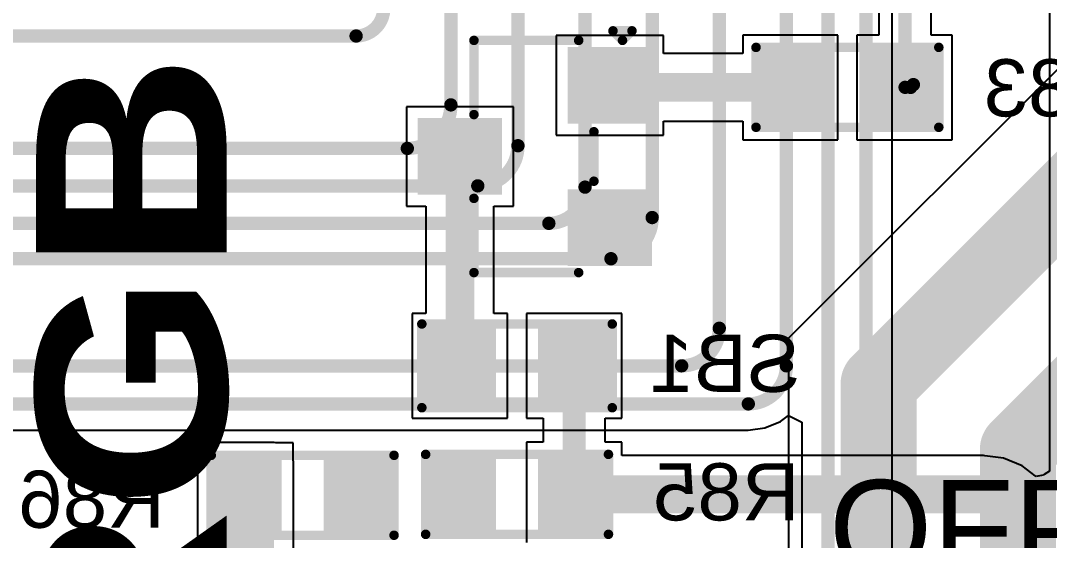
# Model space of a CAD drawing. Header units: inches. Extents: x 0 to 211, y 0 to 201.
# Drawn here: x 0.321 to 0.861, y 2.028 to 2.301 of the extents above; entities that cross this region are included whole.
import ezdxf

# ---------------------------------------------------------------- set-up
doc = ezdxf.new("R2010")
doc.units = ezdxf.units.IN
doc.header["$MEASUREMENT"] = 0
for name, color, linetype in [('Bottom Layer', 5, 'Continuous'), ('Bottom Overlay', 54, 'Continuous'), ('Bottom Paste', 16, 'Continuous'), ('Bottom Solder', 6, 'Continuous'), ('Layer 2', 76, 'Continuous'), ('Top Layer', 1, 'Continuous'), ('Top Overlay', 2, 'Continuous')]:
    doc.layers.add(name, color=color, linetype=linetype)
doc.styles.add('Arial', font='', dxfattribs={"height": 0.2})
doc.styles.add('Arial Black_Bold', font='', dxfattribs={"height": 0.2})
doc.styles.get('Arial').set_extended_font_data('Arial')
doc.styles.get('Arial Black_Bold').set_extended_font_data('Arial Black', bold=True)

# ---------------------------------------------------------------- blocks, each defined once
blk = doc.blocks.new('S______B______B_1')
at = {"layer": 'Bottom Layer'}
for points in [[(-0.015, 0.0175), (-0.015, -0.0175), (-0.045, -0.0175), (-0.045, 0.0175)], [(0.045, 0.0175), (0.045, -0.0175), (0.015, -0.0175), (0.015, 0.0175)]]:
    blk.add_hatch(color=5, dxfattribs=at).paths.add_polyline_path(points)
at = {"layer": 'Bottom Paste'}
for points in [[(-0.015, 0.0175), (-0.015, -0.0175), (-0.045, -0.0175), (-0.045, 0.0175)], [(0.045, 0.0175), (0.045, -0.0175), (0.015, -0.0175), (0.015, 0.0175)]]:
    blk.add_hatch(color=16, dxfattribs=at).paths.add_polyline_path(points)
at = {"layer": 'Bottom Solder'}
for points in [[(-0.011, 0.0215), (-0.011, -0.0215), (-0.049, -0.0215), (-0.049, 0.0215)], [(0.049, 0.0215), (0.049, -0.0215), (0.011, -0.0215), (0.011, 0.0215)]]:
    blk.add_hatch(color=6, dxfattribs=at).paths.add_polyline_path(points)
at = {"layer": 'Bottom Overlay'}
for points in [[(0.05, 0.022, 0.005, 0.005, 0), (-0.05, 0.022, 0.005, 0.005, 0)], [(-0.05, 0.022, 0.005, 0.005, 0), (-0.05, -0.022, 0.005, 0.005, 0)], [(0.05, 0.022, 0.005, 0.005, 0), (0.05, -0.022, 0.005, 0.005, 0)], [(0.05, -0.022, 0.005, 0.005, 0), (-0.05, -0.022, 0.005, 0.005, 0)]]:
    blk.add_lwpolyline(points, format="xyseb", dxfattribs=at)
for points in [[(-0.05125, 0.022, 0.0025, 0.0025, 1), (-0.04875, 0.022, 0.0025, 0.0025, 1)], [(-0.05125, 0.022, 0.0025, 0.0025, 1), (-0.04875, 0.022, 0.0025, 0.0025, 1)], [(0.04875, 0.022, 0.0025, 0.0025, 1), (0.05125, 0.022, 0.0025, 0.0025, 1)], [(0.04875, 0.022, 0.0025, 0.0025, 1), (0.05125, 0.022, 0.0025, 0.0025, 1)], [(-0.05125, -0.022, 0.0025, 0.0025, 1), (-0.04875, -0.022, 0.0025, 0.0025, 1)], [(-0.05125, -0.022, 0.0025, 0.0025, 1), (-0.04875, -0.022, 0.0025, 0.0025, 1)], [(0.04875, -0.022, 0.0025, 0.0025, 1), (0.05125, -0.022, 0.0025, 0.0025, 1)], [(0.04875, -0.022, 0.0025, 0.0025, 1), (0.05125, -0.022, 0.0025, 0.0025, 1)]]:
    blk.add_lwpolyline(points, format="xyseb", close=True, dxfattribs=at)
blk = doc.blocks.new('____23_B_2')
at = {"layer": 'Bottom Layer'}
for points in [[(-0.05354, 0.05748), (-0.02126, 0.05748), (-0.02126, 0.02126), (-0.05354, 0.02126)], [(0.02126, 0.05748), (0.05354, 0.05748), (0.05354, 0.02126), (0.02126, 0.02126)], [(-0.01614, -0.02126), (0.01614, -0.02126), (0.01614, -0.05748), (-0.01614, -0.05748)]]:
    blk.add_hatch(color=5, dxfattribs=at).paths.add_polyline_path(points)
at = {"layer": 'Bottom Paste'}
for points in [[(-0.05354, 0.05748), (-0.02126, 0.05748), (-0.02126, 0.02126), (-0.05354, 0.02126)], [(0.02126, 0.05748), (0.05354, 0.05748), (0.05354, 0.02126), (0.02126, 0.02126)], [(-0.01614, -0.02126), (0.01614, -0.02126), (0.01614, -0.05748), (-0.01614, -0.05748)]]:
    blk.add_hatch(color=16, dxfattribs=at).paths.add_polyline_path(points)
at = {"layer": 'Bottom Solder'}
for points in [[(-0.05754, 0.06148), (-0.01726, 0.06148), (-0.01726, 0.01726), (-0.05754, 0.01726)], [(0.01726, 0.06148), (0.05754, 0.06148), (0.05754, 0.01726), (0.01726, 0.01726)], [(-0.02014, -0.01726), (0.02014, -0.01726), (0.02014, -0.06148), (-0.02014, -0.06148)]]:
    blk.add_hatch(color=6, dxfattribs=at).paths.add_polyline_path(points)
at = {"layer": 'Bottom Overlay'}
for points in [[(-0.061, 0.046, 0.005, 0.005, 0), (-0.066, 0.051, 0.005, 0.005, 0)], [(-0.066, 0.041, 0.005, 0.005, 0), (-0.066, 0.051, 0.005, 0.005, 0)], [(-0.066, 0.041, 0.005, 0.005, 0), (-0.061, 0.046, 0.005, 0.005, 0)], [(0.013, 0.031, 0.005, 0.005, 0), (-0.013, 0.031, 0.005, 0.005, 0)], [(-0.061, -0.032, 0.005, 0.005, 0), (-0.061, 0.023, 0.005, 0.005, 0)], [(0.061, -0.032, 0.005, 0.005, 0), (0.061, 0.023, 0.005, 0.005, 0)], [(-0.022, -0.032, 0.005, 0.005, 0), (-0.061, -0.032, 0.005, 0.005, 0)], [(0.061, -0.032, 0.005, 0.005, 0), (0.022, -0.032, 0.005, 0.005, 0)]]:
    blk.add_lwpolyline(points, format="xyseb", dxfattribs=at)
for points in [[(-0.06725, 0.051, 0.0025, 0.0025, 1), (-0.06475, 0.051, 0.0025, 0.0025, 1)], [(-0.06725, 0.051, 0.0025, 0.0025, 1), (-0.06475, 0.051, 0.0025, 0.0025, 1)], [(-0.06725, 0.041, 0.0025, 0.0025, 1), (-0.06475, 0.041, 0.0025, 0.0025, 1)], [(-0.06725, 0.041, 0.0025, 0.0025, 1), (-0.06475, 0.041, 0.0025, 0.0025, 1)], [(-0.06225, 0.046, 0.0025, 0.0025, 1), (-0.05975, 0.046, 0.0025, 0.0025, 1)], [(-0.06225, 0.046, 0.0025, 0.0025, 1), (-0.05975, 0.046, 0.0025, 0.0025, 1)], [(-0.01425, 0.031, 0.0025, 0.0025, 1), (-0.01175, 0.031, 0.0025, 0.0025, 1)], [(0.01175, 0.031, 0.0025, 0.0025, 1), (0.01425, 0.031, 0.0025, 0.0025, 1)], [(-0.06225, 0.023, 0.0025, 0.0025, 1), (-0.05975, 0.023, 0.0025, 0.0025, 1)], [(0.05975, 0.023, 0.0025, 0.0025, 1), (0.06225, 0.023, 0.0025, 0.0025, 1)], [(-0.06225, -0.032, 0.0025, 0.0025, 1), (-0.05975, -0.032, 0.0025, 0.0025, 1)], [(-0.06225, -0.032, 0.0025, 0.0025, 1), (-0.05975, -0.032, 0.0025, 0.0025, 1)], [(-0.02325, -0.032, 0.0025, 0.0025, 1), (-0.02075, -0.032, 0.0025, 0.0025, 1)], [(0.02075, -0.032, 0.0025, 0.0025, 1), (0.02325, -0.032, 0.0025, 0.0025, 1)], [(0.05975, -0.032, 0.0025, 0.0025, 1), (0.06225, -0.032, 0.0025, 0.0025, 1)], [(0.05975, -0.032, 0.0025, 0.0025, 1), (0.06225, -0.032, 0.0025, 0.0025, 1)]]:
    blk.add_lwpolyline(points, format="xyseb", close=True, dxfattribs=at)
blk = doc.blocks.new('R___0603_B_112')
at = {"layer": 'Bottom Layer'}
for points in [[(-0.045, -0.0175), (-0.045, 0.0175), (-0.015, 0.0175), (-0.015, -0.0175)], [(0.015, -0.0175), (0.015, 0.0175), (0.045, 0.0175), (0.045, -0.0175)]]:
    blk.add_hatch(color=5, dxfattribs=at).paths.add_polyline_path(points)
at = {"layer": 'Bottom Paste'}
for points in [[(-0.045, -0.0175), (-0.045, 0.0175), (-0.015, 0.0175), (-0.015, -0.0175)], [(0.015, -0.0175), (0.015, 0.0175), (0.045, 0.0175), (0.045, -0.0175)]]:
    blk.add_hatch(color=16, dxfattribs=at).paths.add_polyline_path(points)
at = {"layer": 'Bottom Solder'}
for points in [[(-0.049, -0.0215), (-0.049, 0.0215), (-0.011, 0.0215), (-0.011, -0.0215)], [(0.011, -0.0215), (0.011, 0.0215), (0.049, 0.0215), (0.049, -0.0215)]]:
    blk.add_hatch(color=6, dxfattribs=at).paths.add_polyline_path(points)
at = {"layer": 'Bottom Overlay'}
for points in [[(0.048, 0.021, 0.005, 0.005, 0), (-0.048, 0.021, 0.005, 0.005, 0)], [(-0.048, 0.021, 0.005, 0.005, 0), (-0.048, -0.021, 0.005, 0.005, 0)], [(0.048, 0.021, 0.005, 0.005, 0), (0.048, -0.021, 0.005, 0.005, 0)], [(0.048, -0.021, 0.005, 0.005, 0), (-0.048, -0.021, 0.005, 0.005, 0)]]:
    blk.add_lwpolyline(points, format="xyseb", dxfattribs=at)
for points in [[(-0.04925, 0.021, 0.0025, 0.0025, 1), (-0.04675, 0.021, 0.0025, 0.0025, 1)], [(-0.04925, 0.021, 0.0025, 0.0025, 1), (-0.04675, 0.021, 0.0025, 0.0025, 1)], [(0.04675, 0.021, 0.0025, 0.0025, 1), (0.04925, 0.021, 0.0025, 0.0025, 1)], [(0.04675, 0.021, 0.0025, 0.0025, 1), (0.04925, 0.021, 0.0025, 0.0025, 1)], [(-0.04925, -0.021, 0.0025, 0.0025, 1), (-0.04675, -0.021, 0.0025, 0.0025, 1)], [(-0.04925, -0.021, 0.0025, 0.0025, 1), (-0.04675, -0.021, 0.0025, 0.0025, 1)], [(0.04675, -0.021, 0.0025, 0.0025, 1), (0.04925, -0.021, 0.0025, 0.0025, 1)], [(0.04675, -0.021, 0.0025, 0.0025, 1), (0.04925, -0.021, 0.0025, 0.0025, 1)]]:
    blk.add_lwpolyline(points, format="xyseb", close=True, dxfattribs=at)
blk = doc.blocks.new('R___0603_B_113')
at = {"layer": 'Bottom Layer'}
for points in [[(-0.045, -0.0175), (-0.045, 0.0175), (-0.015, 0.0175), (-0.015, -0.0175)], [(0.015, -0.0175), (0.015, 0.0175), (0.045, 0.0175), (0.045, -0.0175)]]:
    blk.add_hatch(color=5, dxfattribs=at).paths.add_polyline_path(points)
at = {"layer": 'Bottom Paste'}
for points in [[(-0.045, -0.0175), (-0.045, 0.0175), (-0.015, 0.0175), (-0.015, -0.0175)], [(0.015, -0.0175), (0.015, 0.0175), (0.045, 0.0175), (0.045, -0.0175)]]:
    blk.add_hatch(color=16, dxfattribs=at).paths.add_polyline_path(points)
at = {"layer": 'Bottom Solder'}
for points in [[(-0.049, -0.0215), (-0.049, 0.0215), (-0.011, 0.0215), (-0.011, -0.0215)], [(0.011, -0.0215), (0.011, 0.0215), (0.049, 0.0215), (0.049, -0.0215)]]:
    blk.add_hatch(color=6, dxfattribs=at).paths.add_polyline_path(points)
at = {"layer": 'Bottom Overlay'}
for points in [[(-0.048, -0.021, 0.005, 0.005, 0), (-0.048, 0.021, 0.005, 0.005, 0)], [(-0.048, 0.021, 0.005, 0.005, 0), (0.048, 0.021, 0.005, 0.005, 0)], [(0.048, -0.021, 0.005, 0.005, 0), (0.048, 0.021, 0.005, 0.005, 0)], [(-0.048, -0.021, 0.005, 0.005, 0), (0.048, -0.021, 0.005, 0.005, 0)]]:
    blk.add_lwpolyline(points, format="xyseb", dxfattribs=at)
for points in [[(-0.04925, 0.021, 0.0025, 0.0025, 1), (-0.04675, 0.021, 0.0025, 0.0025, 1)], [(-0.04925, 0.021, 0.0025, 0.0025, 1), (-0.04675, 0.021, 0.0025, 0.0025, 1)], [(0.04675, 0.021, 0.0025, 0.0025, 1), (0.04925, 0.021, 0.0025, 0.0025, 1)], [(0.04675, 0.021, 0.0025, 0.0025, 1), (0.04925, 0.021, 0.0025, 0.0025, 1)], [(-0.04925, -0.021, 0.0025, 0.0025, 1), (-0.04675, -0.021, 0.0025, 0.0025, 1)], [(-0.04925, -0.021, 0.0025, 0.0025, 1), (-0.04675, -0.021, 0.0025, 0.0025, 1)], [(0.04675, -0.021, 0.0025, 0.0025, 1), (0.04925, -0.021, 0.0025, 0.0025, 1)], [(0.04675, -0.021, 0.0025, 0.0025, 1), (0.04925, -0.021, 0.0025, 0.0025, 1)]]:
    blk.add_lwpolyline(points, format="xyseb", close=True, dxfattribs=at)
blk = doc.blocks.new('R___0603_B_115')
at = {"layer": 'Bottom Layer'}
for points in [[(-0.045, -0.0175), (-0.045, 0.0175), (-0.015, 0.0175), (-0.015, -0.0175)], [(0.015, -0.0175), (0.015, 0.0175), (0.045, 0.0175), (0.045, -0.0175)]]:
    blk.add_hatch(color=5, dxfattribs=at).paths.add_polyline_path(points)
at = {"layer": 'Bottom Paste'}
for points in [[(-0.045, -0.0175), (-0.045, 0.0175), (-0.015, 0.0175), (-0.015, -0.0175)], [(0.015, -0.0175), (0.015, 0.0175), (0.045, 0.0175), (0.045, -0.0175)]]:
    blk.add_hatch(color=16, dxfattribs=at).paths.add_polyline_path(points)
at = {"layer": 'Bottom Solder'}
for points in [[(-0.049, -0.0215), (-0.049, 0.0215), (-0.011, 0.0215), (-0.011, -0.0215)], [(0.011, -0.0215), (0.011, 0.0215), (0.049, 0.0215), (0.049, -0.0215)]]:
    blk.add_hatch(color=6, dxfattribs=at).paths.add_polyline_path(points)
at = {"layer": 'Bottom Overlay'}
for points in [[(-0.048, -0.021, 0.005, 0.005, 0), (-0.048, 0.021, 0.005, 0.005, 0)], [(-0.048, 0.021, 0.005, 0.005, 0), (0.048, 0.021, 0.005, 0.005, 0)], [(0.048, -0.021, 0.005, 0.005, 0), (0.048, 0.021, 0.005, 0.005, 0)], [(-0.048, -0.021, 0.005, 0.005, 0), (0.048, -0.021, 0.005, 0.005, 0)]]:
    blk.add_lwpolyline(points, format="xyseb", dxfattribs=at)
for points in [[(-0.04925, 0.021, 0.0025, 0.0025, 1), (-0.04675, 0.021, 0.0025, 0.0025, 1)], [(-0.04925, 0.021, 0.0025, 0.0025, 1), (-0.04675, 0.021, 0.0025, 0.0025, 1)], [(0.04675, 0.021, 0.0025, 0.0025, 1), (0.04925, 0.021, 0.0025, 0.0025, 1)], [(0.04675, 0.021, 0.0025, 0.0025, 1), (0.04925, 0.021, 0.0025, 0.0025, 1)], [(-0.04925, -0.021, 0.0025, 0.0025, 1), (-0.04675, -0.021, 0.0025, 0.0025, 1)], [(-0.04925, -0.021, 0.0025, 0.0025, 1), (-0.04675, -0.021, 0.0025, 0.0025, 1)], [(0.04675, -0.021, 0.0025, 0.0025, 1), (0.04925, -0.021, 0.0025, 0.0025, 1)], [(0.04675, -0.021, 0.0025, 0.0025, 1), (0.04925, -0.021, 0.0025, 0.0025, 1)]]:
    blk.add_lwpolyline(points, format="xyseb", close=True, dxfattribs=at)

msp = doc.modelspace()

# ---------------------------------------------------------------- hatches: boundary and pattern name
at = {"layer": 'Bottom Layer'}
msp.add_hatch(color=5, dxfattribs=at).paths.add_polyline_path([(0.45414, 1.97875), (0.45414, 2.06949), (0.42414, 2.06949), (0.42414, 1.97875)])

# ---------------------------------------------------------------- linework, layer by layer
for p, q in [((0.86131, 2.36054), (0.86131, 2.06473)), ((0.77176, 2.31755), (0.77176, 2.29383)), ((0.79929, 2.29383), (0.79929, 2.30791)), ((0.65859, 2.29354), (0.60237, 2.29354)), ((0.60237, 2.29354), (0.60237, 2.24126)), ((0.65859, 2.28417), (0.65859, 2.29354)), ((0.75024, 2.29383), (0.70024, 2.29383)), ((0.70024, 2.29383), (0.70024, 2.28417)), ((0.75024, 2.23883), (0.75024, 2.29383)), ((0.77176, 2.29383), (0.76024, 2.29383)), ((0.76024, 2.29383), (0.76024, 2.23883)), ((0.81024, 2.29383), (0.79929, 2.29383)), ((0.81024, 2.23883), (0.81024, 2.29383)), ((0.70024, 2.28417), (0.65859, 2.28417)), ((0.57985, 2.25614), (0.52363, 2.25614)), ((0.52363, 2.25614), (0.52363, 2.20386)), ((0.57985, 2.20386), (0.57985, 2.25614)), ((0.65859, 2.24126), (0.65859, 2.24849)), ((0.65859, 2.24849), (0.70024, 2.24849)), ((0.70024, 2.24849), (0.70024, 2.23883)), ((0.60237, 2.24126), (0.65859, 2.24126)), ((0.70024, 2.23883), (0.75024, 2.23883)), ((0.76024, 2.23883), (0.81024, 2.23883)), ((0.52363, 2.20386), (0.5339, 2.20386)), ((0.5339, 2.20386), (0.5339, 2.1475)), ((0.56959, 2.1475), (0.56959, 2.20386)), ((0.56959, 2.20386), (0.57985, 2.20386)), ((0.5339, 2.1475), (0.52674, 2.1475)), ((0.52674, 2.1475), (0.52674, 2.0925)), ((0.57674, 2.1475), (0.56959, 2.1475)), ((0.57674, 2.0925), (0.57674, 2.1475)), ((0.63674, 2.1475), (0.58674, 2.1475)), ((0.58674, 2.1475), (0.58674, 2.0925)), ((0.63674, 2.0925), (0.63674, 2.1475)), ((0.52674, 2.0925), (0.57674, 2.0925)), ((0.58674, 2.0925), (0.59543, 2.0925)), ((0.59543, 2.0925), (0.59543, 2.07998)), ((0.62806, 2.07998), (0.62806, 2.0925)), ((0.62806, 2.0925), (0.63674, 2.0925)), ((0.42316, 2.07949), (0.41414, 2.07949)), ((0.41414, 2.07949), (0.41414, 2.07048)), ((0.42414, 2.07969), (0.42316, 2.07949)), ((0.45414, 2.07969), (0.42414, 2.07969)), ((0.45513, 2.07949), (0.45414, 2.07969)), ((0.46414, 2.07949), (0.45513, 2.07949)), ((0.46414, 2.07048), (0.46414, 2.07949)), ((0.59543, 2.07998), (0.58674, 2.07998)), ((0.58674, 2.07998), (0.58674, 2.02727)), ((0.63674, 2.07998), (0.62806, 2.07998)), ((0.63674, 2.07287), (0.63674, 2.07998)), ((0.41414, 2.07048), (0.41395, 2.06949)), ((0.46434, 2.06949), (0.46414, 2.07048)), ((0.82679, 2.07287), (0.63674, 2.07287)), ((0.82749, 2.07273), (0.82679, 2.07287)), ((0.83723, 2.07145), (0.82749, 2.07273)), ((0.84696, 2.06742), (0.83723, 2.07145)), ((0.41395, 2.06949), (0.41395, 2.02369)), ((0.46434, 1.97875), (0.46434, 2.06949)), ((0.8538, 2.06217), (0.84696, 2.06742)), ((0.86131, 2.06473), (0.85865, 2.06285)), ((0.85431, 2.06183), (0.8538, 2.06217)), ((0.85805, 2.06261), (0.85431, 2.06183)), ((0.85815, 2.06264), (0.85805, 2.06261)), ((0.85865, 2.06285), (0.85815, 2.06264))]:
    msp.add_line(p, q, dxfattribs=at)
for points in [[(0.78553, 2.26633, 0.007, 0.007, 0), (0.78553, 2.396, 0.007, 0.007, 0)], [(0.63155, 2.26633, 0.015, 0.015, -0.414214), (0.63048, 2.2674, 0.015, 0.015, 0)], [(0.63155, 2.26633, 0.015, 0.015, 0), (0.72524, 2.26633, 0.015, 0.015, 0)], [(0.78844, 2.26631, 0.007, 0.007, -0.414214), (0.78989, 2.26776, 0.007, 0.007, 0)], [(0.55174, 2.12, 0.015, 0.015, 0), (0.55174, 2.23, 0.015, 0.015, 0)], [(0.61174, 2.05248, 0.012, 0.012, 0), (0.61174, 2.12, 0.012, 0.012, 0)], [(0.61174, 2.05248, 0.02, 0.02, 0), (0.82679, 2.05248, 0.02, 0.02, 0)], [(0.82679, 2.05248, 0.02, 0.02, -0.193338), (0.84062, 2.04692, 0.02, 0.02, 0)], [(0.84062, 2.04692, 0.02, 0.02, 0), (0.84123, 2.04632, 0.02, 0.02, 0)], [(0.84123, 2.04632, 0.02, 0.02, -0.193338), (0.84678, 2.03249, 0.02, 0.02, 0)], [(0.84678, 1.927, 0.02, 0.02, 0), (0.84678, 2.03249, 0.02, 0.02, 0)], [(0.43914, 2.0098, 0.017, 0.017, 0), (0.43914, 2.02412, 0.017, 0.017, 0)]]:
    msp.add_lwpolyline(points, format="xyseb", dxfattribs=at)
for points in [[(0.62673, 2.2674, 0.0075, 0.0075, 1), (0.63423, 2.2674, 0.0075, 0.0075, 1)], [(0.6278, 2.26633, 0.0075, 0.0075, 1), (0.6353, 2.26633, 0.0075, 0.0075, 1)], [(0.6278, 2.26633, 0.0075, 0.0075, 1), (0.6353, 2.26633, 0.0075, 0.0075, 1)], [(0.72149, 2.26633, 0.0075, 0.0075, 1), (0.72899, 2.26633, 0.0075, 0.0075, 1)], [(0.78378, 2.26633, 0.0035, 0.0035, 1), (0.78728, 2.26633, 0.0035, 0.0035, 1)], [(0.78669, 2.26631, 0.0035, 0.0035, 1), (0.79019, 2.26631, 0.0035, 0.0035, 1)], [(0.78814, 2.26776, 0.0035, 0.0035, 1), (0.79164, 2.26776, 0.0035, 0.0035, 1)], [(0.54799, 2.23, 0.0075, 0.0075, 1), (0.55549, 2.23, 0.0075, 0.0075, 1)], [(0.54799, 2.12, 0.0075, 0.0075, 1), (0.55549, 2.12, 0.0075, 0.0075, 1)], [(0.60874, 2.12, 0.006, 0.006, 1), (0.61474, 2.12, 0.006, 0.006, 1)], [(0.60674, 2.05248, 0.01, 0.01, 1), (0.61674, 2.05248, 0.01, 0.01, 1)], [(0.82179, 2.05248, 0.01, 0.01, 1), (0.83179, 2.05248, 0.01, 0.01, 1)], [(0.82179, 2.05248, 0.01, 0.01, 1), (0.83179, 2.05248, 0.01, 0.01, 1)], [(0.60874, 2.05248, 0.006, 0.006, 1), (0.61474, 2.05248, 0.006, 0.006, 1)], [(0.83562, 2.04692, 0.01, 0.01, 1), (0.84562, 2.04692, 0.01, 0.01, 1)], [(0.83562, 2.04692, 0.01, 0.01, 1), (0.84562, 2.04692, 0.01, 0.01, 1)], [(0.83623, 2.04632, 0.01, 0.01, 1), (0.84623, 2.04632, 0.01, 0.01, 1)], [(0.83623, 2.04632, 0.01, 0.01, 1), (0.84623, 2.04632, 0.01, 0.01, 1)], [(0.84178, 2.03249, 0.01, 0.01, 1), (0.85178, 2.03249, 0.01, 0.01, 1)], [(0.84178, 2.03249, 0.01, 0.01, 1), (0.85178, 2.03249, 0.01, 0.01, 1)], [(0.43489, 2.02412, 0.0085, 0.0085, 1), (0.44339, 2.02412, 0.0085, 0.0085, 1)]]:
    msp.add_lwpolyline(points, format="xyseb", close=True, dxfattribs=at)
at = {"layer": 'Layer 2'}
for p, q in [((0.92965, 2.33987), (0.72431, 2.13454)), ((0.72431, 2.13454), (0.72431, 1.3031))]:
    msp.add_line(p, q, dxfattribs=at)
for points in [[(0.77167, 2.11068, 0.04, 0.04, 0), (1.14173, 2.48074, 0.04, 0.04, 0)], [(0.84481, 2.07611, 0.04, 0.04, 0), (1.22047, 2.45177, 0.04, 0.04, 0)], [(0.77167, 1.33015, 0.04, 0.04, 0), (0.77167, 2.11068, 0.04, 0.04, 0)], [(0.84481, 1.35063, 0.04, 0.04, 0), (0.84481, 2.07611, 0.04, 0.04, 0)]]:
    msp.add_lwpolyline(points, format="xyseb", dxfattribs=at)
for points in [[(0.76167, 2.11068, 0.02, 0.02, 1), (0.78167, 2.11068, 0.02, 0.02, 1)], [(0.76167, 2.11068, 0.02, 0.02, 1), (0.78167, 2.11068, 0.02, 0.02, 1)], [(0.83481, 2.07611, 0.02, 0.02, 1), (0.85481, 2.07611, 0.02, 0.02, 1)], [(0.83481, 2.07611, 0.02, 0.02, 1), (0.85481, 2.07611, 0.02, 0.02, 1)]]:
    msp.add_lwpolyline(points, format="xyseb", close=True, dxfattribs=at)
at = {"layer": 'Top Layer'}
for p, q in [((0.77876, 1.84334), (0.77876, 2.31819)), ((0.72009, 2.09074), (0.72424, 2.09392)), ((0.72424, 2.09392), (0.73124, 2.09047)), ((0.23649, 2.08624), (0.7032, 2.08624)), ((0.7032, 2.08621), (0.71194, 2.08736)), ((0.7032, 2.08624), (0.7032, 2.08621)), ((0.71194, 2.08736), (0.72009, 2.09074)), ((0.73124, 2.09047), (0.73124, 1.86152))]:
    msp.add_line(p, q, dxfattribs=at)
for points in [[(0.54698, 2.25711, 0.007, 0.007, 0), (0.54698, 2.45078, 0.007, 0.007, 0)], [(0.58222, 2.23567, 0.007, 0.007, 0), (0.58222, 2.45078, 0.007, 0.007, 0)], [(0.61746, 2.2139, 0.007, 0.007, 0), (0.61746, 2.45078, 0.007, 0.007, 0)], [(0.65271, 2.19792, 0.007, 0.007, 0), (0.65271, 2.45078, 0.007, 0.007, 0)], [(0.68795, 2.13975, 0.007, 0.007, 0), (0.68795, 2.45078, 0.007, 0.007, 0)], [(0.7232, 2.12, 0.007, 0.007, 0), (0.7232, 2.45078, 0.007, 0.007, 0)], [(0.745, 1.86152, 0.007, 0.007, 0), (0.745, 2.35826, 0.007, 0.007, 0)], [(0.765, 1.84334, 0.007, 0.007, 0), (0.765, 2.31819, 0.007, 0.007, 0)], [(0.51173, 2.30783, 0.007, 0.007, -0.414214), (0.49721, 2.29331, 0.007, 0.007, 0)], [(0.05295, 2.29331, 0.007, 0.007, 0), (0.49721, 2.29331, 0.007, 0.007, 0)], [(0.54698, 2.25711, 0.007, 0.007, -0.414214), (0.52411, 2.23425, 0.007, 0.007, 0)], [(0.05295, 2.23425, 0.007, 0.007, 0), (0.52411, 2.23425, 0.007, 0.007, 0)], [(0.58222, 2.23567, 0.007, 0.007, -0.414214), (0.56112, 2.21457, 0.007, 0.007, 0)], [(0.05295, 2.21457, 0.007, 0.007, 0), (0.56112, 2.21457, 0.007, 0.007, 0)], [(0.61746, 2.2139, 0.007, 0.007, -0.414214), (0.59844, 2.19488, 0.007, 0.007, 0)], [(0.65271, 2.19792, 0.007, 0.007, -0.414214), (0.63107, 2.17629, 0.007, 0.007, 0)], [(0.05295, 2.19488, 0.007, 0.007, 0), (0.59844, 2.19488, 0.007, 0.007, 0)], [(0.05404, 2.17629, 0.007, 0.007, 0), (0.63107, 2.17629, 0.007, 0.007, 0)], [(0.68795, 2.13975, 0.007, 0.007, -0.414214), (0.6682, 2.12, 0.007, 0.007, 0)], [(0.24107, 2.12, 0.007, 0.007, 0), (0.6682, 2.12, 0.007, 0.007, 0)], [(0.7232, 2.12, 0.007, 0.007, -0.414214), (0.7032, 2.1, 0.007, 0.007, 0)], [(0.23649, 2.1, 0.007, 0.007, 0), (0.7032, 2.1, 0.007, 0.007, 0)]]:
    msp.add_lwpolyline(points, format="xyseb", dxfattribs=at)
for points in [[(0.49546, 2.29331, 0.0035, 0.0035, 1), (0.49896, 2.29331, 0.0035, 0.0035, 1)], [(0.49546, 2.29331, 0.0035, 0.0035, 1), (0.49896, 2.29331, 0.0035, 0.0035, 1)], [(0.54523, 2.25711, 0.0035, 0.0035, 1), (0.54873, 2.25711, 0.0035, 0.0035, 1)], [(0.54523, 2.25711, 0.0035, 0.0035, 1), (0.54873, 2.25711, 0.0035, 0.0035, 1)], [(0.52236, 2.23425, 0.0035, 0.0035, 1), (0.52586, 2.23425, 0.0035, 0.0035, 1)], [(0.52236, 2.23425, 0.0035, 0.0035, 1), (0.52586, 2.23425, 0.0035, 0.0035, 1)], [(0.58047, 2.23567, 0.0035, 0.0035, 1), (0.58397, 2.23567, 0.0035, 0.0035, 1)], [(0.58047, 2.23567, 0.0035, 0.0035, 1), (0.58397, 2.23567, 0.0035, 0.0035, 1)], [(0.55937, 2.21457, 0.0035, 0.0035, 1), (0.56287, 2.21457, 0.0035, 0.0035, 1)], [(0.55937, 2.21457, 0.0035, 0.0035, 1), (0.56287, 2.21457, 0.0035, 0.0035, 1)], [(0.61571, 2.2139, 0.0035, 0.0035, 1), (0.61921, 2.2139, 0.0035, 0.0035, 1)], [(0.61571, 2.2139, 0.0035, 0.0035, 1), (0.61921, 2.2139, 0.0035, 0.0035, 1)], [(0.65096, 2.19792, 0.0035, 0.0035, 1), (0.65446, 2.19792, 0.0035, 0.0035, 1)], [(0.65096, 2.19792, 0.0035, 0.0035, 1), (0.65446, 2.19792, 0.0035, 0.0035, 1)], [(0.59669, 2.19488, 0.0035, 0.0035, 1), (0.60019, 2.19488, 0.0035, 0.0035, 1)], [(0.59669, 2.19488, 0.0035, 0.0035, 1), (0.60019, 2.19488, 0.0035, 0.0035, 1)], [(0.62932, 2.17629, 0.0035, 0.0035, 1), (0.63282, 2.17629, 0.0035, 0.0035, 1)], [(0.62932, 2.17629, 0.0035, 0.0035, 1), (0.63282, 2.17629, 0.0035, 0.0035, 1)], [(0.6862, 2.13975, 0.0035, 0.0035, 1), (0.6897, 2.13975, 0.0035, 0.0035, 1)], [(0.6862, 2.13975, 0.0035, 0.0035, 1), (0.6897, 2.13975, 0.0035, 0.0035, 1)], [(0.66645, 2.12, 0.0035, 0.0035, 1), (0.66995, 2.12, 0.0035, 0.0035, 1)], [(0.66645, 2.12, 0.0035, 0.0035, 1), (0.66995, 2.12, 0.0035, 0.0035, 1)], [(0.72145, 2.12, 0.0035, 0.0035, 1), (0.72495, 2.12, 0.0035, 0.0035, 1)], [(0.72145, 2.12, 0.0035, 0.0035, 1), (0.72495, 2.12, 0.0035, 0.0035, 1)], [(0.70145, 2.1, 0.0035, 0.0035, 1), (0.70495, 2.1, 0.0035, 0.0035, 1)], [(0.70145, 2.1, 0.0035, 0.0035, 1), (0.70495, 2.1, 0.0035, 0.0035, 1)]]:
    msp.add_lwpolyline(points, format="xyseb", close=True, dxfattribs=at)

# ---------------------------------------------------------------- block references
for name, p, rotation in [('____23_B_2', (0.59111, 2.23), 270), ('S______B______B_1', (0.58174, 2.12), 180), ('R___0603_B_112', (0.46914, 2.05199), 180)]:
    msp.add_blockref(name, p, dxfattribs=dict(rotation=rotation))
for name, p in [('R___0603_B_115', (0.75524, 2.26633)), ('R___0603_B_113', (0.58174, 2.05248))]:
    msp.add_blockref(name, p)

# ---------------------------------------------------------------- texts
at = {"layer": 'Bottom Overlay', "style": 'Arial', "text_generation_flag": 2}
msp.add_text('R83', height=0.03, rotation=360, dxfattribs=at).set_placement((0.90373, 2.25107))
for s, p in [('SB1', (0.73048, 2.10633)), ('R86', (0.39671, 2.03492)), ('R85', (0.73005, 2.03879))]:
    msp.add_text(s, height=0.03, dxfattribs=at).set_placement(p)
at = {"layer": 'Top Overlay', "style": 'Arial Black_Bold'}
msp.add_text('RGB LCD', height=0.1, rotation=90, dxfattribs=at).set_placement((0.42917, 1.92913))
at = {"layer": 'Top Overlay', "style": 'Arial'}
msp.add_text('OFP_MSM_V1.6.1', height=0.05, dxfattribs=at).set_placement((0.74551, 2.01001))

doc.saveas('drawing.dxf')
